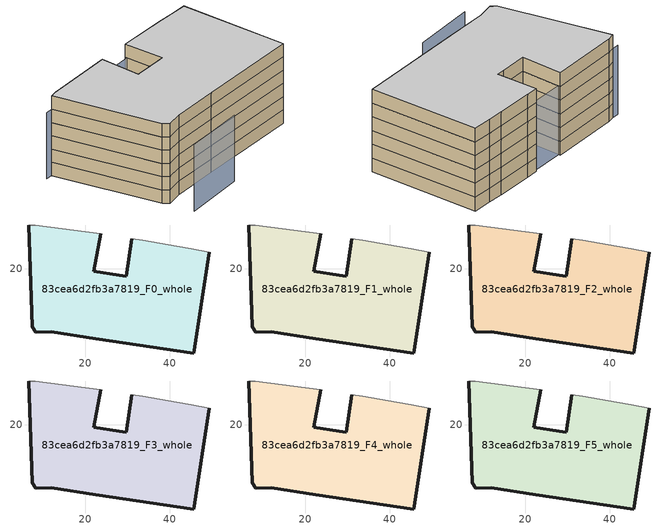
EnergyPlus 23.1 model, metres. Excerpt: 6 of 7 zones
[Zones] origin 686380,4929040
83cea6d2fb3a7819_F0_whole
 floor ground (EU_floor_Construction): 49.28,23.95 45.7,0.07 22.44,3.49 11.84,5.05 8.22,5 7.38,6.29 6.6,30.34 8.13,30.39 23.63,28.3 21.91,19.42 28.02,18.52 29.68,18.28 30.96,27.14 33.55,26.73 41.63,25.38 45.07,24.74 z0
 wall outside (EU_wall_Construction): 30.96,27.14 29.68,18.28 28.02,18.52 21.91,19.42 23.63,28.3 / 6.6,30.34 7.38,6.29 8.22,5 11.84,5.05 22.44,3.49 45.7,0.07 49.28,23.95 z0:3
 wall adiabatic (EU_wall_Construction): 49.28,23.95 45.07,24.74 41.63,25.38 33.55,26.73 30.96,27.14 / 23.63,28.3 8.13,30.39 6.6,30.34 z0:3
83cea6d2fb3a7819_F1_whole
 floor to 83cea6d2fb3a7819_F0_whole (EU_floor_Construction): 49.28,23.95 45.7,0.07 22.44,3.49 11.84,5.05 8.22,5 7.38,6.29 6.6,30.34 8.13,30.39 23.63,28.3 21.91,19.42 28.02,18.52 29.68,18.28 30.96,27.14 33.55,26.73 41.63,25.38 45.07,24.74 z3
 wall outside (EU_wall_Construction): 30.96,27.14 29.68,18.28 28.02,18.52 21.91,19.42 23.63,28.3 / 6.6,30.34 7.38,6.29 8.22,5 11.84,5.05 22.44,3.49 45.7,0.07 49.28,23.95 z3:6
 wall adiabatic (EU_wall_Construction): 49.28,23.95 45.07,24.74 41.63,25.38 33.55,26.73 30.96,27.14 / 23.63,28.3 8.13,30.39 6.6,30.34 z3:6
83cea6d2fb3a7819_F2_whole
 floor to 83cea6d2fb3a7819_F1_whole (EU_floor_Construction): 49.28,23.95 45.7,0.07 22.44,3.49 11.84,5.05 8.22,5 7.38,6.29 6.6,30.34 8.13,30.39 23.63,28.3 21.91,19.42 28.02,18.52 29.68,18.28 30.96,27.14 33.55,26.73 41.63,25.38 45.07,24.74 z6
 wall outside (EU_wall_Construction): 30.96,27.14 29.68,18.28 28.02,18.52 21.91,19.42 23.63,28.3 / 6.6,30.34 7.38,6.29 8.22,5 11.84,5.05 22.44,3.49 45.7,0.07 49.28,23.95 z6:9
 wall adiabatic (EU_wall_Construction): 49.28,23.95 45.07,24.74 41.63,25.38 33.55,26.73 30.96,27.14 / 23.63,28.3 8.13,30.39 6.6,30.34 z6:9
83cea6d2fb3a7819_F3_whole
 floor to 83cea6d2fb3a7819_F2_whole (EU_floor_Construction): 49.28,23.95 45.7,0.07 22.44,3.49 11.84,5.05 8.22,5 7.38,6.29 6.6,30.34 8.13,30.39 23.63,28.3 21.91,19.42 28.02,18.52 29.68,18.28 30.96,27.14 33.55,26.73 41.63,25.38 45.07,24.74 z9
 wall outside (EU_wall_Construction): 30.96,27.14 29.68,18.28 28.02,18.52 21.91,19.42 23.63,28.3 / 6.6,30.34 7.38,6.29 8.22,5 11.84,5.05 22.44,3.49 45.7,0.07 49.28,23.95 z9:12
 wall adiabatic (EU_wall_Construction): 49.28,23.95 45.07,24.74 41.63,25.38 33.55,26.73 30.96,27.14 / 23.63,28.3 8.13,30.39 6.6,30.34 z9:12
83cea6d2fb3a7819_F4_whole
 floor to 83cea6d2fb3a7819_F3_whole (EU_floor_Construction): 49.28,23.95 45.7,0.07 22.44,3.49 11.84,5.05 8.22,5 7.38,6.29 6.6,30.34 8.13,30.39 23.63,28.3 21.91,19.42 28.02,18.52 29.68,18.28 30.96,27.14 33.55,26.73 41.63,25.38 45.07,24.74 z12
 wall outside (EU_wall_Construction): 30.96,27.14 29.68,18.28 28.02,18.52 21.91,19.42 23.63,28.3 / 6.6,30.34 7.38,6.29 8.22,5 11.84,5.05 22.44,3.49 45.7,0.07 49.28,23.95 z12:15
 wall adiabatic (EU_wall_Construction): 49.28,23.95 45.07,24.74 41.63,25.38 33.55,26.73 30.96,27.14 / 23.63,28.3 8.13,30.39 6.6,30.34 z12:15
83cea6d2fb3a7819_F5_whole
 floor to 83cea6d2fb3a7819_F4_whole (EU_floor_Construction): 49.28,23.95 45.7,0.07 22.44,3.49 11.84,5.05 8.22,5 7.38,6.29 6.6,30.34 8.13,30.39 23.63,28.3 21.91,19.42 28.02,18.52 29.68,18.28 30.96,27.14 33.55,26.73 41.63,25.38 45.07,24.74 z15
 wall outside (EU_wall_Construction): 30.96,27.14 29.68,18.28 28.02,18.52 21.91,19.42 23.63,28.3 / 6.6,30.34 7.38,6.29 8.22,5 11.84,5.05 22.44,3.49 45.7,0.07 49.28,23.95 z15:18
 wall adiabatic (EU_wall_Construction): 49.28,23.95 45.07,24.74 41.63,25.38 33.55,26.73 30.96,27.14 / 23.63,28.3 8.13,30.39 6.6,30.34 z15:18
 ceiling to 83cea6d2fb3a7819_F6_whole (EU_floor_Construction): 45.7,0.07 49.28,23.95 45.07,24.74 41.63,25.38 33.55,26.73 30.96,27.14 29.68,18.28 28.02,18.52 21.91,19.42 23.63,28.3 8.13,30.39 6.6,30.34 7.38,6.29 8.22,5 11.84,5.05 22.44,3.49 z18
shading: 7.74,-0.59 21.45,-2.12 / 49.28,23.95 5.03,30.59 z0:15
[Building]
EU S2 Campaign: North Axis=0; Terrain=City; Solar Distribution=FullExterior
[Site:Location]
Bologna: Latitude=44.5; Longitude=11.25; Time Zone=1; Elevation=37
[SizingPeriod:WeatherFileDays]
AnnualSizingPeriod: Begin Month=1; Begin Day of Month=1; End Month=12; End Day of Month=31; Day of Week for Start Day=Monday; Use Weather File Daylight Saving Period=No; Use Weather File Rain and Snow Indicators=No
[MATERIAL]
EU_InternalMass_Material: Roughness=MediumRough; Thickness=0.1; Conductivity=1; Density=1800; Specific Heat=900; Thermal Absorptance=0.9; Solar Absorptance=0.7; Visible Absorptance=0.7
[MATERIAL:NOMASS] Roughness=MediumRough; Thermal Absorptance=0.9; Solar Absorptance=0.7; Visible Absorptance=0.7
Name | Thermal Resistance
EU_wall_NoMass | 0.905828
EU_floor_NoMass | 0.67114
[CONSTRUCTION]
EU_wall_Construction: EU_wall_NoMass
EU_floor_Construction: EU_floor_NoMass
EU_InternalMass_Construction: EU_InternalMass_Material
[ZONE] Type=1; Multiplier=1; Ceiling Height=autocalculate; Volume=2813.53; Floor Area=autocalculate; Part of Total Floor Area=Yes
83cea6d2fb3a7819_F0_whole; 83cea6d2fb3a7819_F1_whole; 83cea6d2fb3a7819_F2_whole; 83cea6d2fb3a7819_F3_whole; 83cea6d2fb3a7819_F4_whole; 83cea6d2fb3a7819_F5_whole
[INTERNALMASS] Construction=EU_InternalMass_Construction; Surface Area=915.127
Name | Zone or ZoneList
83cea6d2fb3a7819_F0_whole_EU_InternalMass | 83cea6d2fb3a7819_F0_whole
83cea6d2fb3a7819_F1_whole_EU_InternalMass | 83cea6d2fb3a7819_F1_whole
83cea6d2fb3a7819_F2_whole_EU_InternalMass | 83cea6d2fb3a7819_F2_whole
83cea6d2fb3a7819_F3_whole_EU_InternalMass | 83cea6d2fb3a7819_F3_whole
83cea6d2fb3a7819_F4_whole_EU_InternalMass | 83cea6d2fb3a7819_F4_whole
83cea6d2fb3a7819_F5_whole_EU_InternalMass | 83cea6d2fb3a7819_F5_whole
[OTHEREQUIPMENT] Fuel Type=Electricity; Design Level Calculation Method=Watts/Area; Power per Zone Floor Area=1; Fraction Latent=0; Fraction Radiant=0; Fraction Lost=0; Carbon Dioxide Generation Rate=0; EndUse Subcategory=EU_Step8_InternalGains
Name | Zone or ZoneList or Space or SpaceList | Schedule
EU_Step8_InternalGain_83cea6d2fb3a7819_F0_whole_f000 | 83cea6d2fb3a7819_F0_whole | EU_Step8_GainSchedule_83cea6d2fb3a7819_F0_whole_f000
EU_Step8_InternalGain_83cea6d2fb3a7819_F1_whole_f000 | 83cea6d2fb3a7819_F1_whole | EU_Step8_GainSchedule_83cea6d2fb3a7819_F1_whole_f000
EU_Step8_InternalGain_83cea6d2fb3a7819_F2_whole_f000 | 83cea6d2fb3a7819_F2_whole | EU_Step8_GainSchedule_83cea6d2fb3a7819_F2_whole_f000
EU_Step8_InternalGain_83cea6d2fb3a7819_F3_whole_f000 | 83cea6d2fb3a7819_F3_whole | EU_Step8_GainSchedule_83cea6d2fb3a7819_F3_whole_f000
EU_Step8_InternalGain_83cea6d2fb3a7819_F4_whole_f000 | 83cea6d2fb3a7819_F4_whole | EU_Step8_GainSchedule_83cea6d2fb3a7819_F4_whole_f000
EU_Step8_InternalGain_83cea6d2fb3a7819_F5_whole_f000 | 83cea6d2fb3a7819_F5_whole | EU_Step8_GainSchedule_83cea6d2fb3a7819_F5_whole_f000
[ZONEVENTILATION:DESIGNFLOWRATE] Schedule=EU_AlwaysOn; Design Flow Rate Calculation Method=AirChanges/Hour; Air Changes per Hour=0.73129; Ventilation Type=Natural; Fan Pressure Rise=0; Fan Total Efficiency=1; Constant Term Coefficient=1; Temperature Term Coefficient=0; Velocity Term Coefficient=0; Velocity Squared Term Coefficient=0; Minimum Indoor Temperature=-100; Maximum Indoor Temperature=100; Delta Temperature=-100; Minimum Outdoor Temperature=-100; Maximum Outdoor Temperature=100; Maximum Wind Speed=40
Name | Zone or ZoneList or Space or SpaceList
EU_ConstantAir_83cea6d2fb3a7819_F0_whole | 83cea6d2fb3a7819_F0_whole
EU_ConstantAir_83cea6d2fb3a7819_F1_whole | 83cea6d2fb3a7819_F1_whole
EU_ConstantAir_83cea6d2fb3a7819_F2_whole | 83cea6d2fb3a7819_F2_whole
EU_ConstantAir_83cea6d2fb3a7819_F3_whole | 83cea6d2fb3a7819_F3_whole
EU_ConstantAir_83cea6d2fb3a7819_F4_whole | 83cea6d2fb3a7819_F4_whole
EU_ConstantAir_83cea6d2fb3a7819_F5_whole | 83cea6d2fb3a7819_F5_whole
[HVACTEMPLATE:THERMOSTAT] Constant Heating Setpoint=20; Constant Cooling Setpoint=50
EU_HeatOnly_83cea6d2fb3a7819_F0_whole; EU_HeatOnly_83cea6d2fb3a7819_F1_whole; EU_HeatOnly_83cea6d2fb3a7819_F2_whole; EU_HeatOnly_83cea6d2fb3a7819_F3_whole; EU_HeatOnly_83cea6d2fb3a7819_F4_whole; EU_HeatOnly_83cea6d2fb3a7819_F5_whole; EU_HeatOnly_83cea6d2fb3a7819_F6_whole
[HVACTEMPLATE:ZONE:IDEALLOADSAIRSYSTEM] System Availability Schedule=EU_AlwaysOn; Maximum Heating Supply Air Temperature=50; Minimum Cooling Supply Air Temperature=13; Maximum Heating Supply Air Humidity Ratio=0.0156; Minimum Cooling Supply Air Humidity Ratio=0.0077; Heating Limit=NoLimit; Cooling Limit=NoLimit; Heating Availability Schedule=EU_AlwaysOn; Cooling Availability Schedule=EU_CoolingOff; Dehumidification Control Type=ConstantSensibleHeatRatio; Cooling Sensible Heat Ratio=0.7; Dehumidification Setpoint=60; Humidification Control Type=None; Humidification Setpoint=30; Outdoor Air Method=None; Outdoor Air Flow Rate per Person=0.00944; Outdoor Air Flow Rate per Zone Floor Area=0; Outdoor Air Flow Rate per Zone=0; Demand Controlled Ventilation Type=None; Outdoor Air Economizer Type=NoEconomizer; Heat Recovery Type=None; Sensible Heat Recovery Effectiveness=0.7; Latent Heat Recovery Effectiveness=0.65
Name | Template Thermostat
83cea6d2fb3a7819_F0_whole | EU_HeatOnly_83cea6d2fb3a7819_F0_whole
83cea6d2fb3a7819_F1_whole | EU_HeatOnly_83cea6d2fb3a7819_F1_whole
83cea6d2fb3a7819_F2_whole | EU_HeatOnly_83cea6d2fb3a7819_F2_whole
83cea6d2fb3a7819_F3_whole | EU_HeatOnly_83cea6d2fb3a7819_F3_whole
83cea6d2fb3a7819_F4_whole | EU_HeatOnly_83cea6d2fb3a7819_F4_whole
83cea6d2fb3a7819_F5_whole | EU_HeatOnly_83cea6d2fb3a7819_F5_whole
[SIZING:ZONE] Zone Cooling Design Supply Air Temperature Input Method=SupplyAirTemperature; Zone Cooling Design Supply Air Temperature=13; Zone Heating Design Supply Air Temperature Input Method=SupplyAirTemperature; Zone Heating Design Supply Air Temperature=50; Zone Cooling Design Supply Air Humidity Ratio=0.008; Zone Heating Design Supply Air Humidity Ratio=0.008; Cooling Design Air Flow Method=DesignDay; Cooling Design Air Flow Rate=0; Cooling Minimum Air Flow per Zone Floor Area=0.000762; Cooling Minimum Air Flow=0; Cooling Minimum Air Flow Fraction=0.2; Heating Design Air Flow Method=DesignDay; Heating Design Air Flow Rate=0; Heating Maximum Air Flow per Zone Floor Area=0.002032; Heating Maximum Air Flow=0.141576; Heating Maximum Air Flow Fraction=0.3; Account for Dedicated Outdoor Air System=No; Dedicated Outdoor Air System Control Strategy=NeutralSupplyAir; Dedicated Outdoor Air Low Setpoint Temperature for Design=autosize; Dedicated Outdoor Air High Setpoint Temperature for Design=autosize; Zone Load Sizing Method=Sensible Load Only No Latent Load; Zone Latent Cooling Design Supply Air Humidity Ratio Input Method=HumidityRatioDifference; Zone Cooling Design Supply Air Humidity Ratio Difference=0.005; Zone Latent Heating Design Supply Air Humidity Ratio Input Method=HumidityRatioDifference; Zone Humidification Design Supply Air Humidity Ratio Difference=0.005
83cea6d2fb3a7819_F0_whole; 83cea6d2fb3a7819_F1_whole; 83cea6d2fb3a7819_F2_whole; 83cea6d2fb3a7819_F3_whole; 83cea6d2fb3a7819_F4_whole; 83cea6d2fb3a7819_F5_whole
[SCHEDULE:CONSTANT]
Name | Hourly Value
EU_AlwaysOn | 1
EU_CoolingOff | 0
[SCHEDULE:FILE] Column Number=1; Rows to Skip at Top=0; Number of Hours of Data=8760; Column Separator=Comma; Interpolate to Timestep=No; Minutes per Item=60; Adjust Schedule for Daylight Savings=Yes
Name | File
EU_Step8_GainSchedule_83cea6d2fb3a7819_F0_whole_f000 | ../../schedules/83cea6d2fb3a7819/83cea6d2fb3a7819_F0_whole_f000_gain.csv
EU_Step8_GainSchedule_83cea6d2fb3a7819_F1_whole_f000 | ../../schedules/83cea6d2fb3a7819/83cea6d2fb3a7819_F1_whole_f000_gain.csv
EU_Step8_GainSchedule_83cea6d2fb3a7819_F2_whole_f000 | ../../schedules/83cea6d2fb3a7819/83cea6d2fb3a7819_F2_whole_f000_gain.csv
EU_Step8_GainSchedule_83cea6d2fb3a7819_F3_whole_f000 | ../../schedules/83cea6d2fb3a7819/83cea6d2fb3a7819_F3_whole_f000_gain.csv
EU_Step8_GainSchedule_83cea6d2fb3a7819_F4_whole_f000 | ../../schedules/83cea6d2fb3a7819/83cea6d2fb3a7819_F4_whole_f000_gain.csv
EU_Step8_GainSchedule_83cea6d2fb3a7819_F5_whole_f000 | ../../schedules/83cea6d2fb3a7819/83cea6d2fb3a7819_F5_whole_f000_gain.csv
